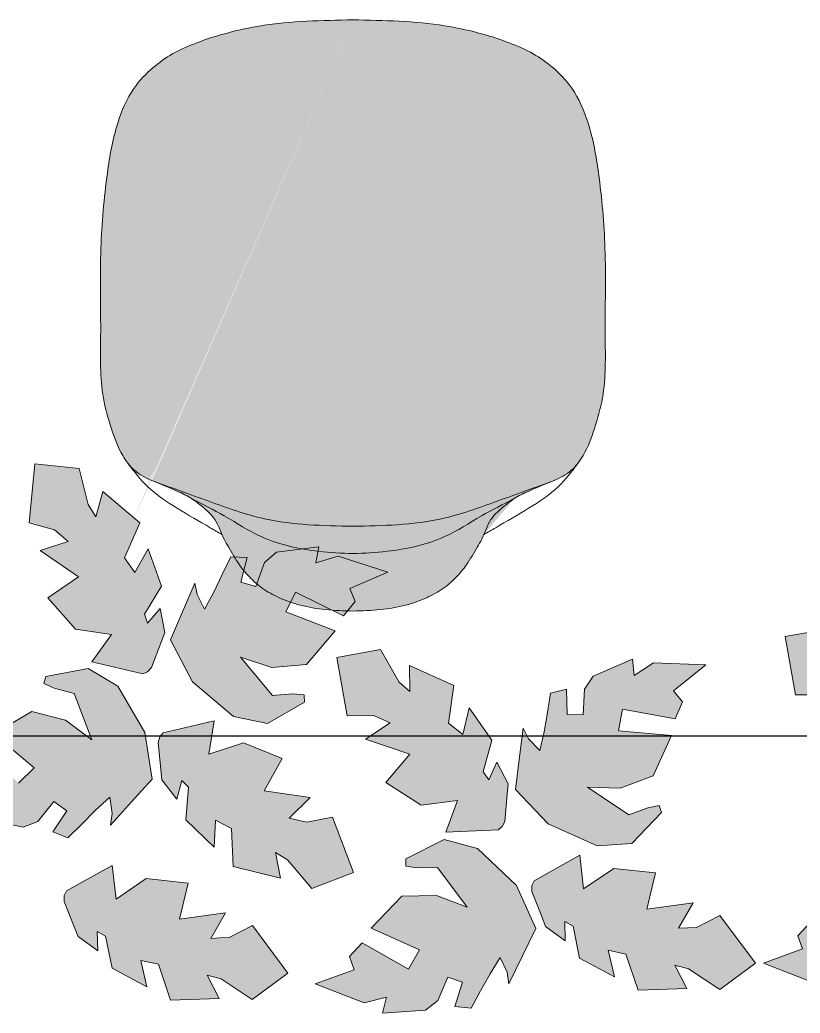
# Model space of a CAD drawing. Header units: millimetres. Extents: x -2729 to 15248, y -12439 to 5292.
# Drawn here: x 4352.5 to 4422.8, y -8202.8 to -8113.4 of the extents above; entities that cross this region are included whole.
import ezdxf

# ---------------------------------------------------------------- set-up
doc = ezdxf.new("R2010")
doc.units = ezdxf.units.MM
doc.layers.add('gzm', color=250, linetype='Continuous', lineweight=20)
doc.layers.add('ölçüüü', color=165, linetype='Continuous', lineweight=20)

# ---------------------------------------------------------------- blocks, each defined once
blk = doc.blocks.new('çiçekkk')
at = {"lineweight": -2}
h = blk.add_hatch(color=256, dxfattribs=at)
h.dxf.hatch_style = 1
h.set_gradient(color1=(127, 255, 127), color2=(63, 127, 63), tint=1, name='SPHERICAL')
h.paths.add_polyline_path([(-114.5654280735289, -1.666624521119046), (-114.9109975062674, -1.271709718608686), (-115.7345851381142, 1.031673760496232), (-116.0526260354199, 1.921160343586961), (-115.5788425815699, 4.064159242376263), (-114.4588059241177, 2.723508291681355), (-114.1653681472162, 3.528484646853938), (-115.6381318203257, 6.094060417168293), (-114.3943839464173, 9.421656488787443), (-113.2379773122884, 7.253161824487506), (-112.264747953408, 8.57372408005267), (-113.5840673804559, 11.72889490128273), (-110.1783841145006, 14.49393127869643), (-109.5994728978876, 12.20291408065895), (-108.8995052432692, 13.27982060134218), (-108.0111391647806, 16.53201819082459), (-104.0257877447839, 16.84612271339938), (-103.6063872697559, 11.52477851552248), (-105.8975202563197, 10.94584734913587), (-106.5328891134486, 10.43968625845264), (-107.1682579705793, 9.933525167763944), (-104.6643914987708, 9.072150209656684), (-108.1643181816944, 6.751318989799074), (-105.4342675093248, 4.823851653908604), (-108.0026443687929, 2.050779798415533), (-111.2576265772131, 1.638716552206459), (-109.5183265573359, -0.8703103569196173), (-114.1382898971787, -1.850490626631651)])
h = blk.add_hatch(color=256, dxfattribs=at)
h.dxf.hatch_style = 1
h.set_gradient(color1=(127, 255, 127), color2=(63, 127, 63), tint=1, name='SPHERICAL')
h.paths.add_polyline_path([(-116.5787304492696, 1.252969784257402), (-118.6413324919922, -2.47097707609282), (-122.3782854820529, -5.526792055125952), (-125.4578518177986, -6.09603584231081), (-128.7553159422732, -4.085560925188471), (-128.71040872105, -3.426670020258825), (-127.6877975784955, -3.363750896041892), (-125.8574930237755, -3.542365003241684), (-122.8965248164022, -0.171975241574728), (-125.7286202996765, -1.022243987222281), (-128.8607154788115, -0.6985655984826736), (-131.3798285820376, 2.39542518557846), (-126.8923387695286, 3.998984318240218), (-127.7278681693151, 5.795328866622182), (-132.088668914288, 3.76700015188635), (-133.117926483319, 5.086790458676659), (-132.5978770928286, 6.234394058624276), (-136.0010898872242, 7.776597951562509), (-131.4900437414108, 9.136756319844608), (-129.5110933829201, 8.472698807341656), (-129.7539645202614, 9.931745270127067), (-125.9279234946152, 9.353323697542693), (-124.8795574819596, 8.412793031106048), (-124.1598847964196, 6.228976768932625), (-122.7849625320559, 6.599055757574205), (-123.3007859122372, 8.819794368599101), (-121.8389795479961, 8.859657374945527), (-121.1065828823848, 7.244681645012858), (-120.374186216768, 5.629705915077463), (-119.5819529034779, 4.096769188663528), (-118.8679752741045, 5.385827716830132), (-118.6381069956442, 6.424694864981574), (-117.587570477388, 3.798491884585017)])
h = blk.add_hatch(color=256, dxfattribs=at)
h.dxf.hatch_style = 1
h.set_gradient(color1=(127, 255, 127), color2=(63, 127, 63), tint=1, name='SPHERICAL')
h.paths.add_polyline_path([(-147.9246843449964, -11.54663323037312), (-150.9306032468103, -14.56102520241347), (-155.3630357703077, -16.47318752831506), (-158.4805324105018, -16.1748890135359), (-161.0991509521118, -13.33620692882232), (-160.8750364294755, -12.71497704877765), (-159.8744591184368, -12.93528912216243), (-158.1635639056549, -13.60964461684307), (-154.3909021565123, -11.18191250699237), (-157.3476117114787, -11.22179199760558), (-160.2704184482227, -10.05047278826259), (-161.8430705790888, -6.383665583900437), (-157.0877479803621, -6.074030812981618), (-157.397875406963, -4.117302908121017), (-162.1480223166618, -4.870167337261587), (-162.7752939218208, -3.31847537986323), (-161.9601007000528, -2.357795723402885), (-164.8089914654101, 0.0596557400976963), (-160.0978567583224, 0.1287780099410156), (-158.37733442456, -1.053177911520833), (-158.2102099793192, 0.4164725196105792), (-154.6900876734107, -1.190356779665307), (-153.9402962352906, -2.382615992382852), (-153.8479727387239, -4.68010562526797), (-152.4242808685722, -4.701811609276773), (-152.3104525173094, -2.42479671154706), (-150.8938949927615, -2.787883044856243), (-150.6331311465691, -4.541893791858456), (-150.3723673003696, -6.295904538866125), (-150.0315388868694, -7.98746140235562), (-148.9910284986617, -6.944018027592393), (-148.4847205214936, -6.008210029547625), (-148.1957332644542, -8.821936284125512)])
h = blk.add_hatch(color=256, dxfattribs=at)
h.dxf.hatch_style = 1
h.set_gradient(color1=(127, 255, 127), color2=(63, 127, 63), tint=1, name='SPHERICAL')
h.paths.add_polyline_path([(-146.790508504564, -14.90685086128815), (-147.0143484930158, -14.43222301375408), (-147.1737586381787, -11.99122722417269), (-147.2353172916264, -11.04859955321717), (-146.1912725590664, -9.118085207832337), (-145.4824400345787, -10.71476411664935), (-144.9792335163638, -10.0213119832415), (-145.6908649347369, -7.149937296017012), (-143.5811607273062, -4.291799345033724), (-143.0646850241646, -6.694484980030209), (-141.766238138036, -5.691940347735907), (-142.1684193063083, -2.29577236461955), (-138.1343704766932, -0.5722426385364088), (-138.2068349744768, -2.934158575860236), (-137.2380536336786, -2.090864389027043), (-135.4907741652587, 0.7923626068322847), (-131.5723750933502, 1.385476935e-06), (-132.6303562708035, -5.231946307198085), (-134.9923890237441, -5.159469196350074), (-135.742326299016, -5.471697826503254), (-136.4922635742914, -5.783926456655536), (-134.3211881953411, -7.299758184117308), (-138.3238772783643, -8.570279510790897), (-136.2280652912885, -11.17333139645416), (-139.4592023567111, -13.13451483316385), (-142.702209159801, -12.63690839115406), (-141.7187591870824, -15.52709986250102), (-146.4302807942404, -15.20094228102971)])
h = blk.add_hatch(color=256, dxfattribs=at)
h.dxf.hatch_style = 1
h.set_gradient(color1=(127, 255, 127), color2=(63, 127, 63), tint=1, name='SPHERICAL')
h.paths.add_polyline_path([(-15.21813341122288, -14.90685224676599), (-15.44197339967468, -14.43222439923192), (-15.60138354484661, -11.99122860964598), (-15.66294219829069, -11.04860093869229), (-14.61889746572524, -9.118086593307453), (-13.9100649412394, -10.71476550212082), (-13.40685842302628, -10.02131336871389), (-14.11848984140306, -7.149938681488493), (-12.00878563396509, -4.291800730508837), (-11.49230993082165, -6.694486365508054), (-10.19386304469662, -5.691941733207388), (-10.59604421297263, -2.295773750092848), (-6.561995383355678, -0.5722440240106152), (-6.634459881133808, -2.934159961335353), (-5.665678540335647, -2.090865774502161), (-3.918399071922975, 0.7923612213535307), (-1.09139e-11, 0), (-1.057981177467808, -5.231947692665925), (-3.420013930404818, -5.159470581826096), (-4.169951205676621, -5.471699211977465), (-4.919888480952066, -5.783927842127013), (-2.748813101999985, -7.299759569591515), (-6.751502185024946, -8.570280896260554), (-4.655690197949295, -11.17333278192927), (-7.886827263377199, -13.1345162186335), (-11.12983406646526, -12.63690977662827), (-10.14638409374493, -15.52710124796795), (-14.85790570089011, -15.20094366650301)])
h = blk.add_hatch(color=256, dxfattribs=at)
h.dxf.hatch_style = 1
h.set_gradient(color1=(127, 255, 127), color2=(63, 127, 63), tint=1, name='SPHERICAL')
h.paths.add_polyline_path([(-115.1741530098079, -11.32438805554284), (-114.4507867345291, -7.129289887778213), (-111.926480061029, -3.014596867145884), (-109.2053508002609, -1.464363706700168), (-105.4301595326578, -2.278740730923344), (-105.2559082671632, -2.915757512173513), (-106.2009626244944, -3.311439994401553), (-107.988217348211, -3.744612379055069), (-109.6762509288273, -7.901221874955808), (-107.2812393283384, -6.166966645828325), (-104.2168853140974, -5.442727468565863), (-100.8204716626969, -7.536309114278993), (-104.5311190201555, -10.52630290989418), (-103.1513664861595, -11.94800824481899), (-99.70003879446449, -8.598525049314048), (-98.29403525038471, -9.506474184069702), (-98.40780157035624, -10.7612660455361), (-94.68672251708992, -11.09863950420913), (-98.4996530168992, -13.86651398114736), (-100.5869143303134, -13.89011717643279), (-99.87777517093308, -15.18816364037957), (-103.6812512636861, -15.90001408633361), (-104.9805897761434, -15.35651738804063), (-106.3783395822011, -13.53079075984624), (-107.5551105912309, -14.3324014403961), (-106.337732987773, -16.26002835156578), (-107.7051404555204, -16.77835616573247), (-108.927856465898, -15.49402091274987), (-110.1505724762755, -14.20968565976818), (-111.4028209765711, -13.02250314499179), (-111.653216994311, -14.47465251010453), (-111.5286946304004, -15.53133531862932), (-113.3843777279416, -13.39662004208821)])
h = blk.add_hatch(color=256, dxfattribs=at)
h.dxf.hatch_style = 1
h.set_gradient(color1=(127, 255, 127), color2=(63, 127, 63), tint=1, name='SPHERICAL')
h.paths.add_polyline_path([(-115.7938421786166, -7.485191534531622), (-115.6609408234471, -7.992846105955322), (-115.9523686214652, -10.42161984545237), (-116.0649079005816, -11.35952778577484), (-117.4456202125566, -13.06556077281857), (-117.8492801481625, -11.36588852735713), (-118.4712411020518, -11.95517388534426), (-118.2988440265581, -14.90839096480158), (-120.8974009927224, -17.33064323971212), (-120.964003197465, -14.8739768889709), (-122.4244331265636, -15.62110771955122), (-122.6525707042019, -19.03338846816768), (-126.9344697560482, -19.98703682386622), (-126.42962608778, -17.67856744588789), (-127.5367575915716, -18.3296758893257), (-129.7836555590111, -20.84312630148179), (-133.4899922602653, -19.34487537163386), (-131.4894889037623, -14.39607883597818), (-129.1809070111394, -14.90095634845329), (-128.3863954108928, -14.73171110801922), (-127.5918838106518, -14.56246586757697), (-129.4477765425235, -12.67382183153586), (-125.2798694941266, -12.1597253690179), (-126.862181417775, -9.216156789742854), (-123.3259183117697, -7.881491868087322), (-120.2293825250781, -8.966006237635156), (-120.6655238496169, -5.944390554779602), (-116.0939568658323, -7.129966336999133)])
h = blk.add_hatch(color=256, dxfattribs=at)
h.dxf.hatch_style = 1
h.set_gradient(color1=(127, 255, 127), color2=(63, 127, 63), tint=1, name='SPHERICAL')
h.paths.add_polyline_path([(-150.027886711021, -24.02618882427852), (-148.1803404084167, -20.19099912034835), (-144.6231657122589, -16.92766784434752), (-141.5809440051325, -16.1842605601405), (-138.1745108252653, -18.00401110229995), (-138.181885133381, -18.66438940500848), (-139.1992650581396, -18.78534581763051), (-141.0367639929318, -18.71107989720531), (-143.8013243504065, -22.24435966260535), (-141.0221504812616, -21.23445156218622), (-137.8767191125571, -21.37953572837614), (-135.1857762871768, -24.32530158961436), (-139.5748397131101, -26.18139667135347), (-138.6385332199715, -27.92733288591718), (-134.4001035980036, -25.65435799560511), (-133.2974760783654, -26.91349664969493), (-133.7514389831394, -28.0888106810271), (-130.2660510416772, -29.43503542778671), (-134.6924708930801, -31.04946269947595), (-136.7059743750324, -30.49898960342489), (-136.3805441256499, -31.94186801920205), (-140.2332819545299, -31.58190598307283), (-141.3334247592829, -30.70249991068977), (-142.1760910695593, -28.5631318425958), (-143.5277491392917, -29.010781430311), (-142.8865032481371, -31.19860168004652), (-144.3436788311483, -31.32150906821062), (-145.1667079458202, -29.7507848529176), (-145.9897370604922, -28.18006063763369), (-146.8678418314848, -26.69464465514011), (-147.5073770892922, -28.02221032143462), (-147.6778102930457, -29.07246595698689), (-148.875956522299, -26.51023749648994)])
h = blk.add_hatch(color=256, dxfattribs=at)
h.dxf.hatch_style = 1
h.set_gradient(color1=(127, 255, 127), color2=(63, 127, 63), tint=1, name='SPHERICAL')
h.paths.add_polyline_path([(-18.45551161768526, -24.0261902097509), (-16.60796531507731, -20.19100050582256), (-13.05079061891956, -16.92766922982082), (-10.00856891179319, -16.18426194561379), (-6.602135731927774, -18.00401248777325), (-6.609510040041642, -18.66439079048359), (-7.626889964800283, -18.78534720310472), (-9.464388899592448, -18.71108128268406), (-12.2289492570726, -22.24436104807228), (-9.449775387924092, -21.23445294766043), (-6.30434401921957, -21.37953711384762), (-3.613401193833851, -24.32530297508947), (-8.002464619770763, -26.18139805682495), (-7.066158126635855, -27.92733427139229), (-2.827728504664263, -25.65435938108112), (-1.725100985020616, -26.91349803516823), (-2.179063889801909, -28.08881206650403), (1.30632405166034, -29.43503681326183), (-3.120095799738919, -31.04946408494743), (-5.133599281685746, -30.49899098889909), (-4.808169032308795, -31.94186940467535), (-8.660906861185138, -31.58190736854704), (-9.761049665941751, -30.70250129616761), (-10.60371597621997, -28.56313322807), (-11.95537404595234, -29.01078281578339), (-11.31412815479598, -31.19860306551618), (-12.77130373780164, -31.32151045368118), (-13.59433285248087, -29.75078623839545), (-14.41736196714919, -28.18006202310971), (-15.29546673814548, -26.69464604060977), (-15.93500199596201, -28.02221170690609), (-16.10543519970633, -29.07246734245929), (-17.30358142895784, -26.5102388819696)])
h = blk.add_hatch(color=256, dxfattribs=at)
h.dxf.hatch_style = 1
h.set_gradient(color1=(127, 255, 127), color2=(63, 127, 63), tint=1, name='SPHERICAL')
h.paths.add_polyline_path([(-149.5694973501195, -20.16441154086715), (-149.5811086836346, -20.6890458049229), (-150.5282826762959, -22.94442459057518), (-150.8940483275473, -23.81537343076707), (-152.6901650917243, -25.07667419218342), (-152.6115716928651, -23.33149507149574), (-153.3714426983788, -23.72733432709265), (-154.0166362545114, -26.61436344803588), (-157.180457002205, -28.22992609496579), (-156.5698900732313, -25.84941072265519), (-158.1793421827933, -26.1667811101197), (-159.3357332928754, -29.38523823461311), (-163.7149008645774, -29.12640227230895), (-162.5955512007604, -27.04530776975571), (-163.8389184584612, -27.36736402924726), (-166.6896421386591, -29.1671856730809), (-169.8420736289135, -26.70875867779705), (-166.5595183787918, -22.49955069285079), (-164.4783249806514, -23.61896379671725), (-163.6678810099856, -23.67440028953752), (-162.857437039318, -23.72983678235414), (-164.1233568285206, -21.40416242544597), (-159.9745015512161, -22.05435026355735), (-160.6876718340027, -18.78943140509363), (-156.9208477465254, -18.47714387412361), (-154.2411615149831, -20.37028597035078), (-153.8307907593516, -17.34506260127546), (-149.7605288809318, -19.74042955931327)])
h = blk.add_hatch(color=256, dxfattribs=at)
h.dxf.hatch_style = 1
h.set_gradient(color1=(127, 255, 127), color2=(63, 127, 63), tint=1, name='SPHERICAL')
h.paths.add_polyline_path([(-107.5024933217355, -21.97489602353016), (-107.5141046552599, -22.49953028758773), (-108.4612786479119, -24.75490907323911), (-108.827044299167, -25.62585791343372), (-110.6231610633531, -26.88715867484643), (-110.5445676644885, -25.14197955415784), (-111.3044386700039, -25.53781880975748), (-111.9496322261366, -28.4248479306998), (-115.1134529738337, -30.04041057762697), (-114.5028860448601, -27.65989520531821), (-116.1123381544203, -27.97726559278544), (-117.2687292644987, -31.19572271727884), (-121.647896836208, -30.93688675497288), (-120.5285471723855, -28.85579225242327), (-121.7719144300972, -29.17784851190754), (-124.6226381102842, -30.97767015574391), (-127.7750696005369, -28.51924316046007), (-124.4925143504133, -24.31003517551199), (-122.4113209522802, -25.42944827937754), (-121.6008769816144, -25.48488477220053), (-120.7904330109468, -25.54032126501807), (-122.0563528001512, -23.21464690810717), (-117.9074975228395, -23.86483474622037), (-118.6206678056314, -20.59991588775847), (-114.8538437181505, -20.2876283567839), (-112.1741574866119, -22.18077045301379), (-111.7637867309859, -19.15554708393938), (-107.6935248525606, -21.55091404197447)])
at = {"color": 7, "lineweight": 0}
for points in [[(-114.5654280735289, -1.666624521119046), (-114.9109975062674, -1.271709718608686), (-115.7345851381142, 1.031673760496232), (-116.0526260354199, 1.921160343586961), (-115.5788425815699, 4.064159242376263), (-114.4588059241177, 2.723508291681355), (-114.1653681472162, 3.528484646853938), (-115.6381318203257, 6.094060417168293), (-114.3943839464173, 9.421656488787443), (-113.2379773122884, 7.253161824487506), (-112.264747953408, 8.57372408005267), (-113.5840673804559, 11.72889490128273), (-110.1783841145006, 14.49393127869643), (-109.5994728978876, 12.20291408065895), (-108.8995052432692, 13.27982060134218), (-108.0111391647806, 16.53201819082459), (-104.0257877447839, 16.84612271339938), (-103.6063872697559, 11.52477851552248), (-105.8975202563197, 10.94584734913587), (-106.5328891134486, 10.43968625845264), (-107.1682579705793, 9.933525167763944), (-104.6643914987708, 9.072150209656684), (-108.1643181816944, 6.751318989799074), (-105.4342675093248, 4.823851653908604), (-108.0026443687929, 2.050779798415533), (-111.2576265772131, 1.638716552206459), (-109.5183265573359, -0.8703103569196173), (-114.1382898971787, -1.850490626631651), (-114.5654280735289, -1.666624521119046)], [(-116.5787304492696, 1.252969784257402), (-118.6413324919922, -2.47097707609282), (-122.3782854820529, -5.526792055125952), (-125.4578518177986, -6.09603584231081), (-128.7553159422732, -4.085560925188471), (-128.71040872105, -3.426670020258825), (-127.6877975784955, -3.363750896041892), (-125.8574930237755, -3.542365003241684), (-122.8965248164022, -0.171975241574728), (-125.7286202996765, -1.022243987222281), (-128.8607154788115, -0.6985655984826736), (-131.3798285820376, 2.39542518557846), (-126.8923387695286, 3.998984318240218), (-127.7278681693151, 5.795328866622182), (-132.088668914288, 3.76700015188635), (-133.117926483319, 5.086790458676659), (-132.5978770928286, 6.234394058624276), (-136.0010898872242, 7.776597951562509), (-131.4900437414108, 9.136756319844608), (-129.5110933829201, 8.472698807341656), (-129.7539645202614, 9.931745270127067), (-125.9279234946152, 9.353323697542693), (-124.8795574819596, 8.412793031106048), (-124.1598847964196, 6.228976768932625), (-122.7849625320559, 6.599055757574205), (-123.3007859122372, 8.819794368599101), (-121.8389795479961, 8.859657374945527), (-121.1065828823848, 7.244681645012858), (-120.374186216768, 5.629705915077463), (-119.5819529034779, 4.096769188663528), (-118.8679752741045, 5.385827716830132), (-118.6381069956442, 6.424694864981574), (-118.6381069956442, 6.424694864981574), (-117.587570477388, 3.798491884585017), (-116.5787304492696, 1.252969784257402)], [(-147.9246843449964, -11.54663323037312), (-150.9306032468103, -14.56102520241347), (-155.3630357703077, -16.47318752831506), (-158.4805324105018, -16.1748890135359), (-161.0991509521118, -13.33620692882232), (-160.8750364294755, -12.71497704877765), (-159.8744591184368, -12.93528912216243), (-158.1635639056549, -13.60964461684307), (-154.3909021565123, -11.18191250699237), (-157.3476117114787, -11.22179199760558), (-160.2704184482227, -10.05047278826259), (-161.8430705790888, -6.383665583900437), (-157.0877479803621, -6.074030812981618), (-157.397875406963, -4.117302908121017), (-162.1480223166618, -4.870167337261587), (-162.7752939218208, -3.31847537986323), (-161.9601007000528, -2.357795723402885), (-164.8089914654101, 0.0596557400976963), (-160.0978567583224, 0.1287780099410156), (-158.37733442456, -1.053177911520833), (-158.2102099793192, 0.4164725196105792), (-154.6900876734107, -1.190356779665307), (-153.9402962352906, -2.382615992382852), (-153.8479727387239, -4.68010562526797), (-152.4242808685722, -4.701811609276773), (-152.3104525173094, -2.42479671154706), (-150.8938949927615, -2.787883044856243), (-150.6331311465691, -4.541893791858456), (-150.3723673003696, -6.295904538866125), (-150.0315388868694, -7.98746140235562), (-148.9910284986617, -6.944018027592393), (-148.4847205214936, -6.008210029547625), (-148.4847205214936, -6.008210029547625), (-148.1957332644542, -8.821936284125512), (-147.9246843449964, -11.54663323037312)], [(-146.790508504564, -14.90685086128815), (-147.0143484930158, -14.43222301375408), (-147.1737586381787, -11.99122722417269), (-147.2353172916264, -11.04859955321717), (-146.1912725590664, -9.118085207832337), (-145.4824400345787, -10.71476411664935), (-144.9792335163638, -10.0213119832415), (-145.6908649347369, -7.149937296017012), (-143.5811607273062, -4.291799345033724), (-143.0646850241646, -6.694484980030209), (-141.766238138036, -5.691940347735907), (-142.1684193063083, -2.29577236461955), (-138.1343704766932, -0.5722426385364088), (-138.2068349744768, -2.934158575860236), (-137.2380536336786, -2.090864389027043), (-135.4907741652587, 0.7923626068322847), (-131.5723750933502, 1.385476935e-06), (-132.6303562708035, -5.231946307198085), (-134.9923890237441, -5.159469196350074), (-135.742326299016, -5.471697826503254), (-136.4922635742914, -5.783926456655536), (-134.3211881953411, -7.299758184117308), (-138.3238772783643, -8.570279510790897), (-136.2280652912885, -11.17333139645416), (-139.4592023567111, -13.13451483316385), (-142.702209159801, -12.63690839115406), (-141.7187591870824, -15.52709986250102), (-146.4302807942404, -15.20094228102971), (-146.790508504564, -14.90685086128815)], [(-3.918399071922975, 0.7923612213535307), (-1.09139e-11, 0), (-1.057981177467808, -5.231947692665925), (-3.420013930404818, -5.159470581826096)]]:
    blk.add_lwpolyline(points, dxfattribs=at)
for points, elevation in [([(-115.1741530098079, -11.32438805554284), (-114.4507867345291, -7.129289887778213), (-111.926480061029, -3.014596867145884), (-109.2053508002609, -1.464363706700168), (-105.4301595326578, -2.278740730923344), (-105.2559082671632, -2.915757512173513), (-106.2009626244944, -3.311439994401553), (-107.988217348211, -3.744612379055069), (-109.6762509288273, -7.901221874955808), (-107.2812393283384, -6.166966645828325), (-104.2168853140974, -5.442727468565863), (-100.8204716626969, -7.536309114278993), (-104.5311190201555, -10.52630290989418), (-103.1513664861595, -11.94800824481899)], -0.0447691655768437), ([(-99.87777517093308, -15.18816364037957), (-103.6812512636861, -15.90001408633361), (-104.9805897761434, -15.35651738804063), (-106.3783395822011, -13.53079075984624), (-107.5551105912309, -14.3324014403961), (-106.337732987773, -16.26002835156578), (-107.7051404555204, -16.77835616573247), (-108.927856465898, -15.49402091274987), (-110.1505724762755, -14.20968565976818), (-111.4028209765711, -13.02250314499179), (-111.653216994311, -14.47465251010453), (-111.5286946304004, -15.53133531862932), (-111.5286946304004, -15.53133531862932), (-113.3843777279416, -13.39662004208821), (-115.1741530098079, -11.32438805554284)], -0.0447691655768437), ([(-115.7938421786166, -7.485191534531622), (-115.6609408234471, -7.992846105955322), (-115.9523686214652, -10.42161984545237), (-116.0649079005816, -11.35952778577484), (-117.4456202125566, -13.06556077281857), (-117.8492801481625, -11.36588852735713), (-118.4712411020518, -11.95517388534426), (-118.2988440265581, -14.90839096480158), (-120.8974009927224, -17.33064323971212), (-120.964003197465, -14.8739768889709), (-122.4244331265636, -15.62110771955122), (-122.6525707042019, -19.03338846816768), (-126.9344697560482, -19.98703682386622), (-126.42962608778, -17.67856744588789), (-127.5367575915716, -18.3296758893257), (-129.7836555590111, -20.84312630148179), (-133.4899922602653, -19.34487537163386), (-131.4894889037623, -14.39607883597818), (-129.1809070111394, -14.90095634845329), (-128.3863954108928, -14.73171110801922), (-127.5918838106518, -14.56246586757697), (-129.4477765425235, -12.67382183153586), (-125.2798694941266, -12.1597253690179), (-126.862181417775, -9.216156789742854), (-123.3259183117697, -7.881491868087322), (-120.2293825250781, -8.966006237635156), (-120.6655238496169, -5.944390554779602), (-116.0939568658323, -7.129966336999133), (-115.7938421786166, -7.485191534531622)], -0.044769165576844), ([(-150.027886711021, -24.02618882427852), (-148.1803404084167, -20.19099912034835), (-144.6231657122589, -16.92766784434752), (-141.5809440051325, -16.1842605601405), (-138.1745108252653, -18.00401110229995), (-138.181885133381, -18.66438940500848), (-139.1992650581396, -18.78534581763051), (-141.0367639929318, -18.71107989720531), (-143.8013243504065, -22.24435966260535), (-141.0221504812616, -21.23445156218622), (-137.8767191125571, -21.37953572837614), (-135.1857762871768, -24.32530158961436), (-139.5748397131101, -26.18139667135347), (-138.6385332199715, -27.92733288591718), (-134.4001035980036, -25.65435799560511), (-133.2974760783654, -26.91349664969493), (-133.7514389831394, -28.0888106810271), (-130.2660510416772, -29.43503542778671), (-134.6924708930801, -31.04946269947595), (-136.7059743750324, -30.49898960342489), (-136.3805441256499, -31.94186801920205), (-140.2332819545299, -31.58190598307283), (-141.3334247592829, -30.70249991068977), (-142.1760910695593, -28.5631318425958), (-143.5277491392917, -29.010781430311), (-142.8865032481371, -31.19860168004652), (-144.3436788311483, -31.32150906821062), (-145.1667079458202, -29.7507848529176), (-145.9897370604922, -28.18006063763369), (-146.8678418314848, -26.69464465514011), (-147.5073770892922, -28.02221032143462), (-147.6778102930457, -29.07246595698689), (-147.6778102930457, -29.07246595698689), (-148.875956522299, -26.51023749648994), (-150.027886711021, -24.02618882427852)], -0.0447691655768654), ([(-2.827728504664263, -25.65435938108112), (-1.725100985020616, -26.91349803516823), (-2.179063889801909, -28.08881206650403), (1.30632405166034, -29.43503681326183), (-3.120095799738919, -31.04946408494743)], -0.0447691655767838), ([(-149.5694973501195, -20.16441154086715), (-149.5811086836346, -20.6890458049229), (-150.5282826762959, -22.94442459057518), (-150.8940483275473, -23.81537343076707), (-152.6901650917243, -25.07667419218342), (-152.6115716928651, -23.33149507149574), (-153.3714426983788, -23.72733432709265), (-154.0166362545114, -26.61436344803588), (-157.180457002205, -28.22992609496579), (-156.5698900732313, -25.84941072265519), (-158.1793421827933, -26.1667811101197), (-159.3357332928754, -29.38523823461311), (-163.7149008645774, -29.12640227230895), (-162.5955512007604, -27.04530776975571), (-163.8389184584612, -27.36736402924726), (-166.6896421386591, -29.1671856730809), (-169.8420736289135, -26.70875867779705), (-166.5595183787918, -22.49955069285079), (-164.4783249806514, -23.61896379671725), (-163.6678810099856, -23.67440028953752), (-162.857437039318, -23.72983678235414), (-164.1233568285206, -21.40416242544597), (-159.9745015512161, -22.05435026355735), (-160.6876718340027, -18.78943140509363), (-156.9208477465254, -18.47714387412361), (-154.2411615149831, -20.37028597035078), (-153.8307907593516, -17.34506260127546), (-149.7605288809318, -19.74042955931327), (-149.5694973501195, -20.16441154086715)], -0.0447691655768651), ([(-107.5024933217355, -21.97489602353016), (-107.5141046552599, -22.49953028758773), (-108.4612786479119, -24.75490907323911), (-108.827044299167, -25.62585791343372), (-110.6231610633531, -26.88715867484643), (-110.5445676644885, -25.14197955415784), (-111.3044386700039, -25.53781880975748), (-111.9496322261366, -28.4248479306998), (-115.1134529738337, -30.04041057762697), (-114.5028860448601, -27.65989520531821), (-116.1123381544203, -27.97726559278544), (-117.2687292644987, -31.19572271727884), (-121.647896836208, -30.93688675497288), (-120.5285471723855, -28.85579225242327), (-121.7719144300972, -29.17784851190754), (-124.6226381102842, -30.97767015574391), (-127.7750696005369, -28.51924316046007), (-124.4925143504133, -24.31003517551199), (-122.4113209522802, -25.42944827937754), (-121.6008769816144, -25.48488477220053), (-120.7904330109468, -25.54032126501807), (-122.0563528001512, -23.21464690810717), (-117.9074975228395, -23.86483474622037), (-118.6206678056314, -20.59991588775847), (-114.8538437181505, -20.2876283567839), (-112.1741574866119, -22.18077045301379), (-111.7637867309859, -19.15554708393938), (-107.6935248525606, -21.55091404197447), (-107.5024933217355, -21.97489602353016)], -0.044769165576839)]:
    blk.add_lwpolyline(points, dxfattribs=dict(at, elevation=elevation))
blk = doc.blocks.new('sand444')
at = {"layer": 'ölçüüü'}
h = blk.add_hatch(color=8, dxfattribs=at)
edge = h.paths.add_edge_path()
edge.add_spline(control_points=[(11.79730098139043, -6.911430232852581), (11.73565516875896, -6.764556564128723), (11.56237452013738, -6.371472614933737), (11.01150431129281, -5.469092858547809), (10.34535144293841, -4.27068741559924), (9.326493119438963, -3.016583162374443), (8.139800317283518, -1.988900359021499), (6.594566796837169, -1.120702949367113), (4.673651460932887, -0.4514579842798412), (2.42612194306639, -0.0746324430947425), (0.8268217432669189, -0.0254347176960437), (0, 0)], knot_values=[0, 0, 0, 0, 0.4741418305365812, 1.280659646593719, 3.172283352701652, 4.57795197911099, 6.105069403123605, 7.853744421752856, 9.861773524982826, 12.17886720917256, 14.65896671629689, 14.65896671629689, 14.65896671629689, 14.65896671629689], degree=3, periodic=0)
edge.add_spline(control_points=[(0, 0), (-0.8268217432741947, -0.0254347176960437), (-2.42612194306639, -0.0746324431238463), (-4.673651460940162, -0.4514579842798412), (-6.594566796833531, -1.120702949367113), (-8.139800317294426, -1.988900359006946), (-9.326493119438963, -3.016583162388997), (-10.34535144294205, -4.270687415584689), (-11.01150431128553, -5.469092858562362), (-11.56237452013374, -6.371472614948285), (-11.73565516875533, -6.764556564114172), (-11.79730098138316, -6.911430232823478)], knot_values=[0, 0, 0, 0, 2.480099507127969, 4.797193191317701, 6.805222294547672, 8.55389731317692, 10.08101473718953, 11.48668336359887, 13.37830706970681, 14.18482488576394, 14.65896671628696, 14.65896671628696, 14.65896671628696, 14.65896671628696], degree=3, periodic=0)
edge.add_spline(control_points=[(-11.79730098138316, -6.911430232823478), (-11.98853224324557, -7.367046531900996), (-12.31789827757166, -8.290573090256657), (-13.39597047431744, -9.288585325630264), (-14.13464435351125, -9.87649392503954), (-14.52903912428155, -10.1298585023178)], knot_values=[14.65896671628696, 14.65896671628696, 14.65896671628696, 14.65896671628696, 16.12980044664162, 17.55819386866713, 18.96786225881768, 18.96786225881768, 18.96786225881768, 18.96786225893369], degree=3, periodic=0)
edge.add_spline(control_points=[(-14.5290391243725, -10.12985850237601), (-13.53714047068933, -9.629066794776008), (-11.41044416535442, -8.555336257588351), (-7.910544580507121, -6.239909482974326), (-3.827825955013393, -5.36247597503825), (-1.024052482182014, -5.216740720934462), (-3.638e-12, -5.182138957999995)], knot_values=[0, 0, 0, 0, 8868.326629043597, 19014.27873350545, 33233.62681145068, 41418.70595177518, 41418.70595177518, 41418.70595177518, 41418.70595177518], degree=3, periodic=0)
edge.add_spline(control_points=[(-3.638e-12, -5.182138957999995), (1.024052482182014, -5.216740720934462), (3.827825955009755, -5.36247597503825), (7.910544580503482, -6.239909482974326), (11.41044416535078, -8.555336257588351), (13.5371404706857, -9.629066794776008), (14.52903912436886, -10.12985850237601)], knot_values=[0, 0, 0, 0, 8185.079140325266, 22404.42721827049, 32550.37932273233, 41418.70595177596, 41418.70595177596, 41418.70595177596, 41418.70595177596], degree=3, periodic=0)
edge.add_spline(control_points=[(14.5290391243725, -10.12985850237601), (14.13464435356582, -9.876493925054092), (13.39597047435018, -9.288585325659367), (12.31789827756438, -8.290573090256657), (11.98853224324193, -7.367046531915548), (11.79730098139043, -6.911430232852581)], knot_values=[14.6589667162969, 14.6589667162969, 14.6589667162969, 14.65896671630599, 16.06863510656965, 17.49702852859767, 18.96786225893876, 18.96786225893876, 18.96786225893876, 18.96786225893876], degree=3, periodic=0)
h = blk.add_hatch(color=8, dxfattribs=at)
edge = h.paths.add_edge_path()
edge.add_spline(control_points=[(14.52903912436886, -10.12985850237601), (13.5371404706857, -9.629066794776008), (11.41044416535078, -8.555336257588351), (7.910544580503482, -6.239909482974326), (3.827825955009755, -5.36247597503825), (1.024052482182014, -5.216740720934462), (-3.638e-12, -5.182138957999995)], knot_values=[0, 0, 0, 0, 8868.326629043615, 19014.27873350546, 33233.62681145068, 41418.70595177596, 41418.70595177596, 41418.70595177596, 41418.70595177596], degree=3, periodic=0)
edge.add_spline(control_points=[(-3.638e-12, -5.182138957999995), (-1.024052482182014, -5.216740720934462), (-3.827825955013393, -5.36247597503825), (-7.910544580507121, -6.239909482974326), (-11.41044416535442, -8.555336257588351), (-13.53714047068933, -9.629066794776008), (-14.5290391243725, -10.12985850237601)], knot_values=[0, 0, 0, 0, 8185.079140324517, 22404.42721826974, 32550.3793227316, 41418.70595177518, 41418.70595177518, 41418.70595177518, 41418.70595177518], degree=3, periodic=0)
edge.add_spline(control_points=[(-14.52903912431429, -10.1298585023469), (-14.92051859328057, -10.38135025002702), (-16.09728418242594, -10.98133341722132), (-17.32916669589758, -11.41021933130105), (-18.10624324934542, -11.75659823491878)], knot_values=[18.96786225881768, 18.96786225881768, 18.96786225881768, 18.96786225893369, 20.36711061019442, 22.90171000762222, 22.90171000762222, 22.90171000762222, 22.90171000767978], degree=3, periodic=0)
edge.add_spline(control_points=[(-18.10624324939636, -11.75659823491878), (-16.39903670418789, -11.13605558192648), (-13.0517441453594, -9.919367530528687), (-7.145599148323527, -7.781555374807793), (-2.691337289223154, -7.689746070158435), (-4.82978066e-08, -7.634273399584341)], knot_values=[0, 0, 0, 0, 5.457722337495295, 10.7008688665906, 18.70522445151627, 18.70522445151627, 18.70522445151627, 18.70522445151627], degree=3, periodic=0)
edge.add_spline(control_points=[(4.82941687e-08, -7.634273399584341), (2.691337289212239, -7.689746070158435), (7.145599148319888, -7.781555374807793), (13.0517441453594, -9.919367530528687), (16.39903670418789, -11.13605558192648), (18.10624324939272, -11.75659823491878)], knot_values=[0, 0, 0, 0, 8.004355584925662, 13.24750211402098, 18.70522445151627, 18.70522445151627, 18.70522445151627, 18.70522445151627], degree=3, periodic=0)
edge.add_spline(control_points=[(18.10624324941091, -11.75659823491878), (17.32916669594487, -11.4102193313156), (16.09728418245504, -10.98133341726498), (14.92051859330968, -10.38135025002702), (14.5290391243725, -10.12985850237601)], knot_values=[18.96786225892966, 18.96786225892966, 18.96786225892966, 18.96786225895518, 21.50246165644055, 22.90171000769218, 22.90171000769218, 22.90171000769218, 22.90171000770127], degree=3, periodic=0)
h = blk.add_hatch(color=8, dxfattribs=at)
edge = h.paths.add_edge_path()
edge.add_spline(control_points=[(0, -53.25529220886529), (2.7770729378135, -53.20283090914017), (7.550612185728822, -53.11265406994789), (12.97065128843678, -51.69156754016876), (16.2051831481258, -50.30517036185482), (18.13473001696911, -48.92873809694719), (20.02980064756775, -46.93781528074761), (21.44402726808403, -43.63230245397422), (22.28620230410525, -38.73788623738801), (22.8564234808473, -32.31174144997203), (22.63672667670835, -25.56351315825305), (22.82905250123076, -20.05516230284411), (21.79234973961502, -16.49621022993233), (20.97750870065647, -14.23699598218081), (19.72474114527358, -12.55494309762434), (18.6614860395457, -12.00409558640967), (18.10624324941818, -11.75659823493333)], knot_values=[22.90171000767577, 22.90171000767577, 22.90171000767577, 22.90171000767577, 31.20496724287243, 37.17426450999258, 39.57628966592468, 41.7176846199236, 44.24529401529083, 47.72155746057447, 52.29633672642517, 59.12168667113053, 67.01894041420569, 72.60559410311589, 75.46566751585972, 78.07847121454284, 79.78932197979844, 81.60036367839965, 81.60036367839965, 81.60036367839965, 81.60036367842517], degree=3, periodic=0)
edge.add_spline(control_points=[(18.10624324939272, -11.75659823491878), (16.39903670418789, -11.13605558192648), (13.0517441453594, -9.919367530528687), (7.145599148319888, -7.781555374807793), (2.691337289212239, -7.689746070158435), (4.82941687e-08, -7.634273399584341)], knot_values=[0, 0, 0, 0, 5.457722337495295, 10.7008688665906, 18.70522445151627, 18.70522445151627, 18.70522445151627, 18.70522445151627], degree=3, periodic=0)
edge.add_spline(control_points=[(-4.82978066e-08, -7.634273399584341), (-2.691337289223154, -7.689746070158435), (-7.145599148323527, -7.781555374807793), (-13.0517441453594, -9.919367530528687), (-16.39903670418789, -11.13605558192648), (-18.10624324939636, -11.75659823491878)], knot_values=[0, 0, 0, 0, 8.004355584925662, 13.24750211402098, 18.70522445151627, 18.70522445151627, 18.70522445151627, 18.70522445151627], degree=3, periodic=0)
edge.add_spline(control_points=[(-18.10624324935998, -11.75659823491878), (-18.6614860395166, -12.00409558640967), (-19.72474114527358, -12.55494309762434), (-20.9775087006492, -14.23699598216626), (-21.79234973962593, -16.49621022991778), (-22.82905250122713, -20.05516230287321), (-22.63672667670835, -25.56351315820939), (-22.8564234808473, -32.31174144997203), (-22.28620230410525, -38.73788623738801), (-21.44402726807312, -43.63230245397422), (-20.02980064757139, -46.93781528076214), (-18.13473001697639, -48.92873809694719), (-16.2051831481258, -50.30517036186939), (-12.9706512884477, -51.69156754015421), (-7.550612185725182, -53.11265406994789), (-2.777072937817139, -53.20283090914017), (0, -53.25529220890894)], knot_values=[22.90171000762222, 22.90171000762222, 22.90171000762222, 22.90171000767978, 24.71275170630649, 26.4236024715621, 29.03640617024522, 31.89647958298906, 37.48313327189926, 45.3803870149744, 52.20573695967978, 56.78051622553047, 60.25677967081411, 62.78438906618132, 64.92578402018027, 67.32780917611235, 73.29710644323252, 81.60036367842937, 81.60036367842937, 81.60036367842937, 81.60036367842937], degree=3, periodic=0)
at = {"layer": 'gzm'}
for points in [[(0, 0), (-2.476468554239545, -0.1341531405487331), (-4.758342686447575, -0.5366125621949323), (-6.651027916326711, -1.207375933299769), (-8.168227282094449, -2.076841519330628), (-9.323643239058583, -3.075391264268545), (-10.21344245968794, -4.163583174842642), (-11.2026644217367, -5.775935541823856), (-11.60061568467426, -6.47743805781647), (-12.42464230374753, -8.239229777478613), (-13.40789999897242, -9.275334054502308), (-14.5290391243725, -10.12985850237601), (-15.76463021260497, -10.78652478838921), (-18.10624324939636, -11.75659823491878), (-19.66401312137896, -12.6803000591608), (-20.73186381951746, -14.01697699374927), (-21.73974100089617, -16.42756338612526), (-22.47129280302397, -19.19249591461266), (-22.71619292649848, -24.77377922307642), (-22.69702089790007, -32.6710096943134), (-22.10911242613292, -39.47099245138815), (-21.18148206253682, -43.95073655566373), (-19.70376983058668, -47.09728611042375), (-17.989836796296, -48.95503819547593), (-16.24118385286783, -50.19107429221913), (-14.05625058573059, -51.18896780752402), (-8.285773911844442, -52.71674685548351), (7.2474358603e-06, -53.25529234581336)], [(0, 0), (2.476468554235904, -0.1341531405487331), (4.758342686443939, -0.5366125621949323), (6.651027916323072, -1.207375933299769), (8.168227282090811, -2.076841519330628), (9.323643239054944, -3.075391264268545), (10.2134424596843, -4.163583174842642), (11.20266442173306, -5.775935541823856), (11.60061568467063, -6.47743805781647), (12.42464230374389, -8.239229777478613), (13.40789999897242, -9.275334054502308), (14.52903912436886, -10.12985850237601), (15.76463021260133, -10.78652478838921), (18.10624324939272, -11.75659823491878), (19.66401312137532, -12.6803000591608), (20.73186381951382, -14.01697699374927), (21.73974100089254, -16.42756338612526), (22.47129280302033, -19.19249591461266), (22.71619292649484, -24.77377922307642), (22.69702089789644, -32.6710096943134), (22.10911242612929, -39.47099245138815), (21.18148206253318, -43.95073655566373), (19.70376983058304, -47.09728611042375), (17.98983679629236, -48.95503819547593), (16.2411838528642, -50.19107429221913), (14.05625058572695, -51.18896780752402), (8.285773911840808, -52.71674685548351), (-7.2474394983e-06, -53.25529234581336)], [(-18.10624324939636, -11.75659823491878), (-12.97643226859145, -9.893328953679882), (-7.974935633821588, -8.319919617890262), (-4.82978066e-08, -7.634273399584341)], [(18.10624324939272, -11.75659823491878), (12.97643226858781, -9.893328953679882), (7.97493563381795, -8.319919617890262), (4.82941687e-08, -7.634273399584341)]]:
    blk.add_spline(points, degree=3, dxfattribs=at)
for points, knots in [([(-14.5290391243725, -10.12985850237601), (-13.53714047068933, -9.629066794776008), (-11.41044416535442, -8.555336257588351), (-7.910544580507121, -6.239909482974326), (-3.827825955013393, -5.36247597503825), (-1.024052482182014, -5.216740720934462), (-3.638e-12, -5.182138957999995)], [0, 0, 0, 0, 8868.326629043597, 19014.27873350545, 33233.62681145068, 41418.70595177518, 41418.70595177518, 41418.70595177518, 41418.70595177518]), ([(14.52903912436886, -10.12985850237601), (13.5371404706857, -9.629066794776008), (11.41044416535078, -8.555336257588351), (7.910544580503482, -6.239909482974326), (3.827825955009755, -5.36247597503825), (1.024052482182014, -5.216740720934462), (-3.638e-12, -5.182138957999995)], [0, 0, 0, 0, 8868.326629043615, 19014.27873350546, 33233.62681145068, 41418.70595177596, 41418.70595177596, 41418.70595177596, 41418.70595177596]), ([(-20.22974085088208, -13.26867732300889), (-19.68529420634877, -12.55378519614169), (-18.46386300999074, -10.94997047056676), (-15.78943888565845, -9.20867491295212), (-13.49748439827453, -7.875994742818875), (-12.14996924938896, -7.110963853061548), (-11.79730098139043, -6.911430232852581)], [0, 0, 0, 0, 7124.209150389477, 15982.70720013557, 25118.07901843796, 28350.89326964111, 28350.89326964111, 28350.89326964111, 28350.89326964111]), ([(20.22974085087481, -13.26867732300889), (19.68529420634149, -12.55378519614169), (18.46386300998711, -10.94997047056676), (15.78943888565482, -9.20867491295212), (13.49748439827453, -7.875994742804322), (12.14996924938532, -7.110963853061548), (11.79730098139043, -6.911430232852581)], [0, 0, 0, 0, 7124.209150389457, 15982.70720013558, 25118.07901843794, 28350.89326963576, 28350.89326963576, 28350.89326963576, 28350.89326963576])]:
    blk.add_open_spline(points, degree=3, knots=knots, dxfattribs=at)

msp = doc.modelspace()

# ---------------------------------------------------------------- linework, layer by layer
msp.add_line((4078.074666066759, -8177.854890946196), (4587.804928020891, -8177.854890946196))

# ---------------------------------------------------------------- block references
at = {"lineweight": -2, "xscale": -1, "rotation": 358.7680866816854}
for p in [(4249.517679228886, -8167.976096726178, 0.04476916557679701), (4421.422683430935, -8168.930017241799, 0.0447691655769279)]:
    msp.add_blockref('çiçekkk', p, dxfattribs=at)
at = {"layer": 'ölçüüü', "xscale": -1, "rotation": 180}
msp.add_blockref('sand444', (4382.511407769353, -8166.626744805848), dxfattribs=at)

doc.saveas('drawing.dxf')
